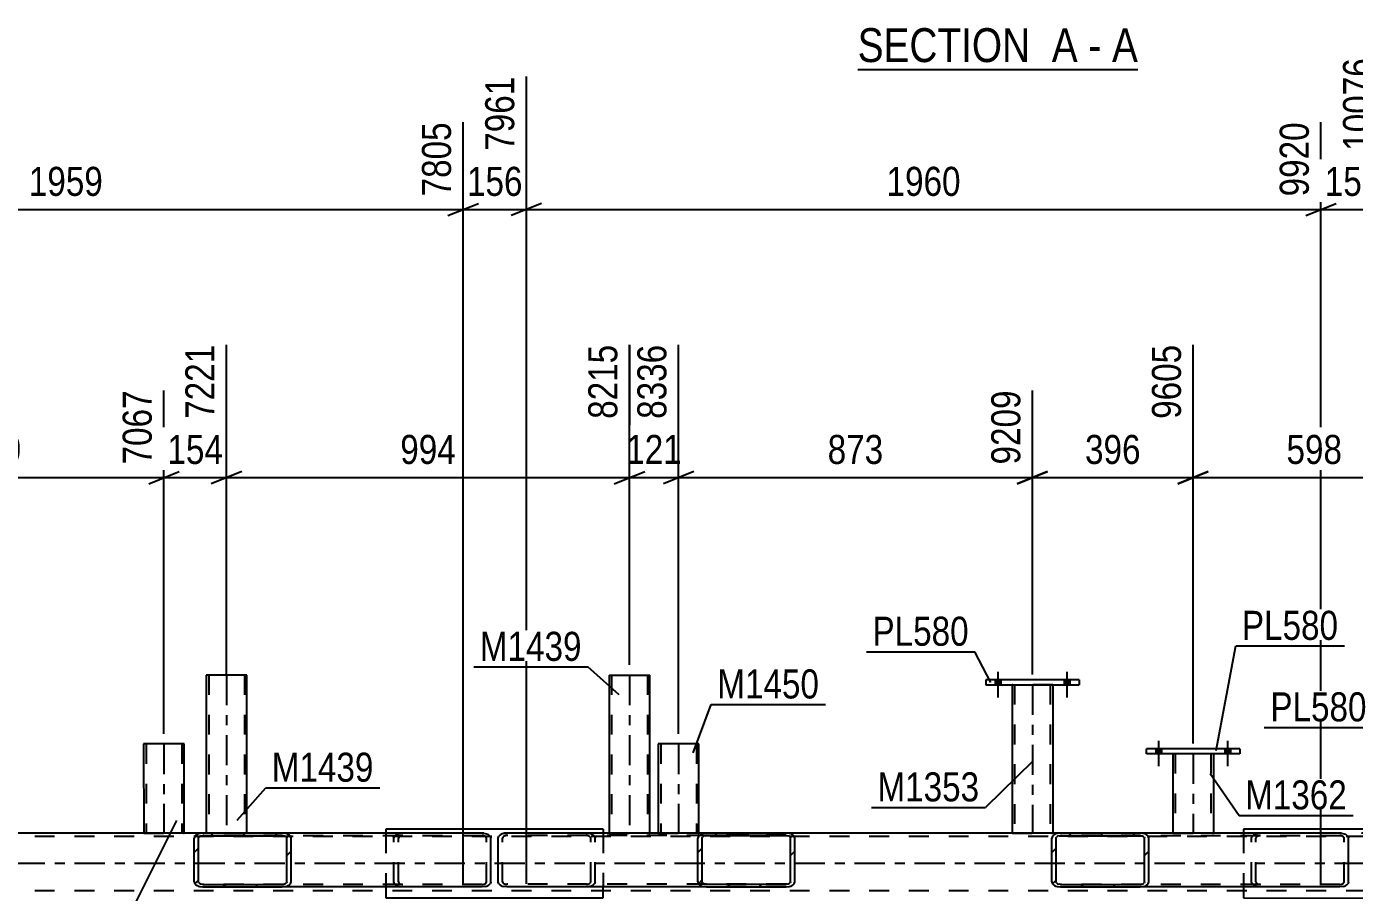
# Model space of a CAD drawing. Header units: millimetres. Extents: x -836 to 353, y -855 to -14.
# Drawn here: x -535.3 to -404.3, y -275.4 to -190 of the extents above; entities that cross this region are included whole.
import ezdxf

# ---------------------------------------------------------------- set-up
doc = ezdxf.new("R2010")
doc.units = ezdxf.units.MM
doc.linetypes.add('DXK_LINE_DOT2', pattern=[3.9198, 1.9599, -1.9599])
doc.linetypes.add('DXK_LINE_DOT3', pattern=[5.9187, 2.979, -0.9799, 0.9799, -0.9799])
doc.styles.add('Arial Narrow', font='ARIALN.TTF', dxfattribs={"height": 0.2})

# ---------------------------------------------------------------- blocks, each defined once
blk = doc.blocks.new('Unknown-570393895-12 - 11761')
at = {"color": 6, "linetype": 'Continuous'}
blk.add_line((-453.35, -194.27), (-425.71, -194.27), dxfattribs=at)
at = {"color": 0, "linetype": 'Continuous'}
for points in [[(-435.25, -193.52), (-435.25, -190.02), (-453.35, -190.02), (-453.35, -193.52)], [(-431.64, -193.52), (-431.64, -190.02), (-434.2, -190.02), (-434.2, -193.52)], [(-429.31, -193.52), (-429.31, -190.02), (-430.59, -190.02), (-430.59, -193.52)], [(-425.71, -193.52), (-425.71, -190.02), (-428.26, -190.02), (-428.26, -193.52)]]:
    blk.add_wipeout(points, dxfattribs=at)
at = {"color": 7, "linetype": 'Continuous', "style": 'Arial Narrow'}
for s, p in [('SECTION ', (-453.35, -193.52)), ('A', (-434.2, -193.52)), ('A', (-428.26, -193.52)), ('-', (-430.59, -193.52))]:
    blk.add_text(s, height=3.34, dxfattribs=at).set_placement(p)
blk = doc.blocks.new('Part-570393895-2092 - 1253')
at = {"color": 2, "linetype": 'Continuous'}
for p, q in [((-422.26, -261.74), (-422.26, -269.58)), ((-418.26, -261.74), (-418.26, -269.58))]:
    blk.add_line(p, q, dxfattribs=at)
at = {"color": 7, "linetype": 'DXK_LINE_DOT2'}
for p, q in [((-418.26, -261.74), (-422.26, -261.74)), ((-422.02, -261.74), (-422.02, -269.59)), ((-418.5, -261.74), (-418.5, -269.58)), ((-422.26, -269.58), (-422.26, -269.59)), ((-422.26, -269.59), (-418.26, -269.58)), ((-418.26, -269.58), (-418.26, -269.58)), ((-418.26, -269.58), (-418.26, -269.58))]:
    blk.add_line(p, q, dxfattribs=at)
at = {"color": 7, "linetype": 'DXK_LINE_DOT3'}
blk.add_line((-420.26, -261.74), (-420.26, -269.59), dxfattribs=at)
blk = doc.blocks.new('Part-570393895-1351 - 1253')
at = {"color": 2, "linetype": 'Continuous'}
for p, q in [((-438.11, -254.94), (-438.11, -269.58)), ((-434.11, -254.94), (-434.11, -269.58))]:
    blk.add_line(p, q, dxfattribs=at)
at = {"color": 7, "linetype": 'DXK_LINE_DOT2'}
for p, q in [((-434.11, -254.94), (-438.11, -254.94)), ((-437.87, -254.94), (-437.87, -269.58)), ((-434.35, -254.94), (-434.35, -269.58)), ((-438.11, -269.58), (-438.11, -269.58)), ((-438.11, -269.58), (-434.11, -269.58)), ((-434.11, -269.58), (-434.11, -269.58)), ((-434.11, -269.58), (-434.11, -269.58))]:
    blk.add_line(p, q, dxfattribs=at)
at = {"color": 7, "linetype": 'DXK_LINE_DOT3'}
blk.add_line((-436.11, -254.94), (-436.11, -269.58), dxfattribs=at)
blk = doc.blocks.new('Part-570393895-1529 - 1253')
at = {"color": 2, "linetype": 'Continuous'}
for p, q in [((-415.29, -269.17), (-415.29, -269.59)), ((-393.85, -269.18), (-415.29, -269.17)), ((-393.85, -269.18), (-393.85, -269.58)), ((-415.29, -274.87), (-415.29, -275.97)), ((-393.85, -275.98), (-393.85, -274.86)), ((-415.29, -275.97), (-393.85, -275.98))]:
    blk.add_line(p, q, dxfattribs=at)
at = {"color": 7, "linetype": 'DXK_LINE_DOT2'}
for p, q in [((-415.29, -269.59), (-415.29, -274.87)), ((-393.85, -269.58), (-393.85, -274.86))]:
    blk.add_line(p, q, dxfattribs=at)
blk = doc.blocks.new('Part-570393895-1534 - 1253')
at = {"color": 2, "linetype": 'Continuous'}
for p, q in [((-499.9, -269.17), (-499.9, -269.59)), ((-478.46, -269.17), (-499.9, -269.17)), ((-478.46, -269.17), (-478.46, -269.58)), ((-499.9, -274.87), (-499.9, -275.97)), ((-478.46, -275.97), (-478.46, -274.86)), ((-499.9, -275.97), (-478.46, -275.97))]:
    blk.add_line(p, q, dxfattribs=at)
at = {"color": 7, "linetype": 'DXK_LINE_DOT2'}
for p, q in [((-499.9, -269.59), (-499.9, -274.87)), ((-478.46, -269.58), (-478.46, -274.86))]:
    blk.add_line(p, q, dxfattribs=at)
blk = doc.blocks.new('Part-570393895-1674 - 1253')
at = {"linetype": 'Continuous'}
h = blk.add_hatch(dxfattribs=at)
h.set_pattern_fill('', scale=0.7, style=0, pattern_type=0)
h.set_pattern_definition([(45, (-469.0523, -274.5666), (-1.57154, 1.57154), [])])
h.paths.add_polyline_path([(-469.12, -274.38), (-469.05, -274.57), (-468.86, -274.72), (-468.58, -274.83), (-468.25, -274.86), (-460.42, -274.86), (-460.09, -274.83), (-459.81, -274.72), (-459.62, -274.57), (-459.55, -274.38), (-459.55, -270.06), (-459.62, -269.88), (-459.81, -269.72), (-460.09, -269.62), (-460.42, -269.58), (-468.25, -269.58), (-468.58, -269.62), (-468.86, -269.72), (-469.05, -269.88), (-469.12, -270.06)])
h.paths.add_polyline_path([(-468.65, -269.97), (-468.56, -269.89), (-468.41, -269.84), (-468.25, -269.82), (-460.42, -269.82), (-460.25, -269.84), (-460.11, -269.89), (-460.02, -269.97), (-459.99, -270.06), (-459.99, -274.38), (-460.02, -274.48), (-460.11, -274.55), (-460.26, -274.61), (-460.42, -274.62), (-468.25, -274.62), (-468.42, -274.6), (-468.56, -274.55), (-468.65, -274.47), (-468.68, -274.38), (-468.68, -270.06)])
at = {"color": 2, "linetype": 'Continuous'}
for p, q in [((-488.29, -269.62), (-487.96, -269.58)), ((-468.25, -269.58), (-487.96, -269.58)), ((-468.25, -269.58), (-468.58, -269.62)), ((-468.41, -269.84), (-468.25, -269.82)), ((-468.25, -269.58), (-460.42, -269.58)), ((-468.25, -269.82), (-460.42, -269.82)), ((-460.09, -269.62), (-460.42, -269.58)), ((-460.42, -269.82), (-460.25, -269.84)), ((-488.83, -274.38), (-488.82, -270.06)), ((-488.82, -270.06), (-488.76, -269.88)), ((-469.05, -269.88), (-469.12, -270.06)), ((-469.12, -274.38), (-469.12, -270.06)), ((-468.68, -270.06), (-468.65, -269.97)), ((-468.68, -274.38), (-468.68, -270.06)), ((-460.02, -269.97), (-459.99, -270.06)), ((-459.99, -274.38), (-459.99, -270.06)), ((-459.55, -270.06), (-459.62, -269.88)), ((-459.55, -274.38), (-459.55, -270.06)), ((-488.76, -274.57), (-488.83, -274.38)), ((-487.96, -274.86), (-488.29, -274.83)), ((-468.25, -274.86), (-487.96, -274.86)), ((-469.12, -274.38), (-469.05, -274.57)), ((-468.65, -274.47), (-468.68, -274.38)), ((-468.58, -274.83), (-468.25, -274.86)), ((-468.25, -274.62), (-468.42, -274.6)), ((-468.25, -274.62), (-460.42, -274.62)), ((-468.25, -274.86), (-460.42, -274.86)), ((-460.26, -274.61), (-460.42, -274.62)), ((-460.42, -274.86), (-460.09, -274.83)), ((-459.99, -274.38), (-460.02, -274.48)), ((-459.62, -274.57), (-459.55, -274.38))]:
    blk.add_line(p, q, dxfattribs=at)
at = {"color": 7, "linetype": 'DXK_LINE_DOT2'}
for p, q in [((-487.96, -269.82), (-488.12, -269.84)), ((-460.42, -269.82), (-487.96, -269.82)), ((-480.13, -269.58), (-479.8, -269.62)), ((-479.96, -269.84), (-480.13, -269.82)), ((-460.42, -269.58), (-468.25, -269.58)), ((-488.36, -269.97), (-488.39, -270.06)), ((-488.39, -274.38), (-488.39, -270.06)), ((-479.69, -270.06), (-479.73, -269.97)), ((-479.69, -274.38), (-479.69, -270.06)), ((-479.32, -269.88), (-479.26, -270.06)), ((-479.26, -274.38), (-479.26, -270.06)), ((-488.39, -274.38), (-488.36, -274.47)), ((-488.12, -274.6), (-487.96, -274.62)), ((-460.42, -274.62), (-487.96, -274.62)), ((-480.13, -274.62), (-479.96, -274.6)), ((-479.8, -274.83), (-480.13, -274.86)), ((-479.73, -274.47), (-479.69, -274.38)), ((-479.26, -274.38), (-479.32, -274.57)), ((-460.42, -274.86), (-468.25, -274.86))]:
    blk.add_line(p, q, dxfattribs=at)
at = {"color": 2, "linetype": 'Continuous'}
for centre, radius, start, end in [((-488.15, -270.42), 0.813, 99.5774, 138.2055), ((-468.45, -270.42), 0.813, 99.5774, 138.2055), ((-460.22, -270.42), 0.813, 41.7863, 80.4144), ((-468.35, -270.24), 0.406, 99.5774, 138.2055), ((-460.32, -270.24), 0.406, 41.7863, 80.4144), ((-488.15, -274.02), 0.813, 221.7863, 260.4144), ((-468.45, -274.03), 0.813, 221.7863, 260.4144), ((-468.35, -274.2), 0.406, 221.7863, 260.4144), ((-460.32, -274.2), 0.406, 279.5774, 318.2055), ((-460.22, -274.03), 0.813, 279.5774, 318.2055)]:
    blk.add_arc(centre, radius, start, end, dxfattribs=at)
at = {"color": 7, "linetype": 'DXK_LINE_DOT2'}
for centre, radius, start, end in [((-488.05, -270.24), 0.406, 99.5774, 138.2055), ((-480.03, -270.24), 0.406, 41.7863, 80.4144), ((-479.93, -270.42), 0.813, 41.7863, 80.4144), ((-488.05, -274.2), 0.406, 221.7863, 260.4144), ((-480.03, -274.2), 0.406, 279.5774, 318.2055), ((-479.93, -274.02), 0.813, 279.5774, 318.2055)]:
    blk.add_arc(centre, radius, start, end, dxfattribs=at)
blk = doc.blocks.new('Part-570393895-1745 - 1253')
at = {"linetype": 'Continuous'}
h = blk.add_hatch(dxfattribs=at)
h.set_pattern_fill('', scale=0.7, style=0, pattern_type=0)
h.set_pattern_definition([(45, (-434.1314, -274.5691), (-1.57154, 1.57154), [])])
h.paths.add_polyline_path([(-434.2, -274.39), (-434.13, -274.57), (-433.94, -274.72), (-433.66, -274.83), (-433.33, -274.87), (-425.5, -274.87), (-425.17, -274.83), (-424.89, -274.73), (-424.7, -274.57), (-424.63, -274.39), (-424.63, -270.07), (-424.7, -269.88), (-424.89, -269.73), (-425.17, -269.62), (-425.5, -269.59), (-433.33, -269.59), (-433.66, -269.62), (-433.94, -269.73), (-434.13, -269.88), (-434.2, -270.07)])
h.paths.add_polyline_path([(-433.73, -269.97), (-433.64, -269.9), (-433.49, -269.84), (-433.33, -269.83), (-425.5, -269.83), (-425.33, -269.84), (-425.19, -269.9), (-425.1, -269.97), (-425.07, -270.07), (-425.07, -274.39), (-425.1, -274.48), (-425.19, -274.56), (-425.33, -274.61), (-425.5, -274.63), (-433.33, -274.63), (-433.49, -274.61), (-433.64, -274.56), (-433.73, -274.48), (-433.76, -274.39), (-433.76, -270.07)])
at = {"color": 2, "linetype": 'Continuous'}
for p, q in [((-433.33, -269.59), (-433.66, -269.62)), ((-433.49, -269.84), (-433.33, -269.83)), ((-433.33, -269.59), (-425.5, -269.59)), ((-433.33, -269.83), (-425.5, -269.83)), ((-405.79, -269.59), (-425.5, -269.59)), ((-425.17, -269.62), (-425.5, -269.59)), ((-425.5, -269.83), (-425.33, -269.84)), ((-405.79, -269.59), (-405.46, -269.62)), ((-434.13, -269.88), (-434.2, -270.07)), ((-434.2, -274.39), (-434.2, -270.07)), ((-433.76, -270.07), (-433.73, -269.97)), ((-433.76, -274.39), (-433.76, -270.07)), ((-425.1, -269.97), (-425.07, -270.07)), ((-425.07, -274.39), (-425.07, -270.07)), ((-424.63, -270.07), (-424.7, -269.88)), ((-424.63, -274.39), (-424.63, -270.07)), ((-404.99, -269.88), (-404.92, -270.07)), ((-404.92, -274.39), (-404.92, -270.07)), ((-434.2, -274.39), (-434.13, -274.57)), ((-433.73, -274.48), (-433.76, -274.39)), ((-433.66, -274.83), (-433.33, -274.87)), ((-433.33, -274.63), (-433.49, -274.61)), ((-433.33, -274.63), (-425.5, -274.63)), ((-433.33, -274.87), (-425.5, -274.87)), ((-425.33, -274.61), (-425.5, -274.63)), ((-425.5, -274.87), (-425.17, -274.83)), ((-405.79, -274.87), (-425.5, -274.87)), ((-425.07, -274.39), (-425.1, -274.48)), ((-424.7, -274.57), (-424.63, -274.39)), ((-405.46, -274.83), (-405.79, -274.87)), ((-404.92, -274.39), (-404.99, -274.57))]:
    blk.add_line(p, q, dxfattribs=at)
at = {"color": 7, "linetype": 'DXK_LINE_DOT2'}
for p, q in [((-433.33, -269.59), (-425.5, -269.59)), ((-405.79, -269.83), (-433.33, -269.83)), ((-413.95, -269.62), (-413.62, -269.59)), ((-413.62, -269.83), (-413.79, -269.85)), ((-405.63, -269.85), (-405.79, -269.83)), ((-414.49, -270.07), (-414.42, -269.88)), ((-414.49, -274.39), (-414.49, -270.07)), ((-414.02, -269.98), (-414.06, -270.07)), ((-414.06, -274.39), (-414.06, -270.07)), ((-405.36, -270.07), (-405.39, -269.98)), ((-405.36, -274.39), (-405.36, -270.07)), ((-405.79, -274.63), (-433.33, -274.63)), ((-433.33, -274.87), (-425.5, -274.87)), ((-414.42, -274.57), (-414.49, -274.39)), ((-414.06, -274.39), (-414.02, -274.48)), ((-413.62, -274.87), (-413.95, -274.83)), ((-413.79, -274.61), (-413.62, -274.63)), ((-405.79, -274.63), (-405.63, -274.61)), ((-405.39, -274.48), (-405.36, -274.39))]:
    blk.add_line(p, q, dxfattribs=at)
at = {"color": 2, "linetype": 'Continuous'}
for centre, radius, start, end in [((-433.53, -270.42), 0.813, 99.5774, 138.2055), ((-425.3, -270.42), 0.813, 41.7863, 80.4144), ((-405.6, -270.43), 0.813, 41.7863, 80.4144), ((-433.43, -270.24), 0.406, 99.5774, 138.2055), ((-425.4, -270.25), 0.406, 41.7863, 80.4144), ((-433.53, -274.03), 0.813, 221.7863, 260.4144), ((-433.43, -274.21), 0.406, 221.7863, 260.4144), ((-425.4, -274.21), 0.406, 279.5774, 318.2055), ((-425.3, -274.03), 0.813, 279.5774, 318.2055), ((-405.6, -274.03), 0.813, 279.5774, 318.2055)]:
    blk.add_arc(centre, radius, start, end, dxfattribs=at)
at = {"color": 7, "linetype": 'DXK_LINE_DOT2'}
for centre, radius, start, end in [((-413.82, -270.42), 0.813, 99.5774, 138.2055), ((-413.72, -270.25), 0.406, 99.5774, 138.2055), ((-405.7, -270.25), 0.406, 41.7863, 80.4144), ((-413.82, -274.03), 0.813, 221.7863, 260.4144), ((-413.72, -274.21), 0.406, 221.7863, 260.4144), ((-405.7, -274.21), 0.406, 279.5774, 318.2055)]:
    blk.add_arc(centre, radius, start, end, dxfattribs=at)
blk = doc.blocks.new('Part-570393895-1747 - 1253')
at = {"linetype": 'Continuous'}
h = blk.add_hatch(dxfattribs=at)
h.set_pattern_fill('', scale=0.7, style=0, pattern_type=0)
h.set_pattern_definition([(45, (-518.7394, -274.5692), (-1.57154, 1.57154), [])])
h.paths.add_polyline_path([(-518.81, -274.39), (-518.74, -274.57), (-518.55, -274.72), (-518.27, -274.83), (-517.94, -274.87), (-510.11, -274.87), (-509.78, -274.83), (-509.49, -274.73), (-509.31, -274.57), (-509.24, -274.39), (-509.24, -270.07), (-509.31, -269.88), (-509.49, -269.73), (-509.78, -269.62), (-510.11, -269.59), (-517.94, -269.59), (-518.27, -269.62), (-518.55, -269.73), (-518.74, -269.88), (-518.81, -270.07)])
h.paths.add_polyline_path([(-518.34, -269.97), (-518.24, -269.9), (-518.1, -269.84), (-517.94, -269.83), (-510.11, -269.83), (-509.94, -269.84), (-509.8, -269.9), (-509.71, -269.97), (-509.67, -270.07), (-509.67, -274.39), (-509.71, -274.48), (-509.8, -274.56), (-509.94, -274.61), (-510.11, -274.63), (-517.94, -274.63), (-518.1, -274.61), (-518.24, -274.56), (-518.34, -274.48), (-518.37, -274.39), (-518.37, -270.07)])
at = {"color": 2, "linetype": 'Continuous'}
for p, q in [((-517.94, -269.59), (-518.27, -269.62)), ((-518.1, -269.84), (-517.94, -269.83)), ((-517.94, -269.59), (-510.11, -269.59)), ((-517.94, -269.83), (-510.11, -269.83)), ((-490.4, -269.59), (-510.11, -269.59)), ((-509.78, -269.62), (-510.11, -269.59)), ((-510.11, -269.83), (-509.94, -269.84)), ((-490.4, -269.59), (-490.07, -269.62)), ((-518.74, -269.88), (-518.81, -270.07)), ((-518.81, -274.39), (-518.81, -270.07)), ((-518.37, -270.07), (-518.34, -269.97)), ((-518.37, -274.39), (-518.37, -270.07)), ((-509.71, -269.97), (-509.67, -270.07)), ((-509.67, -274.39), (-509.67, -270.07)), ((-509.24, -270.07), (-509.31, -269.88)), ((-509.24, -274.39), (-509.24, -270.07)), ((-489.6, -269.88), (-489.53, -270.07)), ((-489.53, -274.39), (-489.53, -270.07)), ((-518.81, -274.39), (-518.74, -274.57)), ((-518.34, -274.48), (-518.37, -274.39)), ((-518.27, -274.83), (-517.94, -274.87)), ((-517.94, -274.63), (-518.1, -274.61)), ((-517.94, -274.63), (-510.11, -274.63)), ((-517.94, -274.87), (-510.11, -274.87)), ((-509.94, -274.61), (-510.11, -274.63)), ((-510.11, -274.87), (-509.78, -274.83)), ((-490.4, -274.87), (-510.11, -274.87)), ((-509.67, -274.39), (-509.71, -274.48)), ((-509.31, -274.57), (-509.24, -274.39)), ((-490.07, -274.83), (-490.4, -274.87)), ((-489.53, -274.39), (-489.6, -274.57))]:
    blk.add_line(p, q, dxfattribs=at)
at = {"color": 7, "linetype": 'DXK_LINE_DOT2'}
for p, q in [((-510.11, -269.59), (-517.94, -269.59)), ((-490.4, -269.83), (-517.94, -269.83)), ((-498.56, -269.62), (-498.23, -269.59)), ((-498.23, -269.83), (-498.4, -269.85)), ((-490.24, -269.85), (-490.4, -269.83)), ((-499.1, -270.07), (-499.03, -269.88)), ((-499.1, -274.39), (-499.1, -270.07)), ((-498.63, -269.98), (-498.66, -270.07)), ((-498.66, -274.39), (-498.66, -270.07)), ((-489.97, -270.07), (-490, -269.98)), ((-489.97, -274.39), (-489.97, -270.07)), ((-490.4, -274.63), (-517.94, -274.63)), ((-517.94, -274.87), (-510.11, -274.87)), ((-499.03, -274.57), (-499.1, -274.39)), ((-498.66, -274.39), (-498.63, -274.48)), ((-498.23, -274.87), (-498.56, -274.83)), ((-498.4, -274.61), (-498.23, -274.63)), ((-490.4, -274.63), (-490.24, -274.61)), ((-490, -274.48), (-489.97, -274.39))]:
    blk.add_line(p, q, dxfattribs=at)
at = {"color": 2, "linetype": 'Continuous'}
for centre, radius, start, end in [((-518.13, -270.42), 0.813, 99.5774, 138.2055), ((-509.91, -270.42), 0.813, 41.7863, 80.4144), ((-490.2, -270.43), 0.813, 41.7863, 80.4144), ((-518.03, -270.24), 0.406, 99.5774, 138.2055), ((-510.01, -270.25), 0.406, 41.7863, 80.4144), ((-518.13, -274.03), 0.813, 221.7863, 260.4144), ((-518.03, -274.21), 0.406, 221.7863, 260.4144), ((-510.01, -274.21), 0.406, 279.5774, 318.2055), ((-509.91, -274.03), 0.813, 279.5774, 318.2055), ((-490.2, -274.03), 0.813, 279.5774, 318.2055)]:
    blk.add_arc(centre, radius, start, end, dxfattribs=at)
at = {"color": 7, "linetype": 'DXK_LINE_DOT2'}
for centre, radius, start, end in [((-498.43, -270.42), 0.813, 99.5774, 138.2055), ((-498.33, -270.25), 0.406, 99.5774, 138.2055), ((-490.3, -270.25), 0.406, 41.7863, 80.4144), ((-498.43, -274.03), 0.813, 221.7863, 260.4144), ((-498.33, -274.21), 0.406, 221.7863, 260.4144), ((-490.3, -274.21), 0.406, 279.5774, 318.2055)]:
    blk.add_arc(centre, radius, start, end, dxfattribs=at)
blk = doc.blocks.new('Bolt-570393895-1763 - 1253')
at = {"linetype": 'Continuous'}
for points in [[(-423.38, -261.26), (-423.94, -261.26), (-423.94, -261.74), (-423.38, -261.74)], [(-423.38, -261.26), (-423.94, -261.26), (-423.94, -261.74), (-423.38, -261.74)], [(-416.58, -261.26), (-417.14, -261.26), (-417.14, -261.74), (-416.58, -261.74)], [(-416.58, -261.26), (-417.14, -261.26), (-417.14, -261.74), (-416.58, -261.74)]]:
    blk.add_hatch(color=1, dxfattribs=at).paths.add_polyline_path(points)
at = {"color": 1, "linetype": 'Continuous'}
for p, q in [((-423.66, -260.46), (-423.66, -262.98)), ((-423.66, -260.46), (-423.66, -262.98)), ((-416.86, -260.46), (-416.86, -262.98)), ((-416.86, -260.46), (-416.86, -262.98)), ((-423.94, -261.26), (-423.94, -261.74)), ((-423.94, -261.26), (-423.94, -261.74)), ((-423.38, -261.26), (-423.38, -261.74)), ((-423.38, -261.26), (-423.38, -261.74)), ((-417.14, -261.26), (-417.14, -261.74)), ((-417.14, -261.26), (-417.14, -261.74)), ((-416.58, -261.26), (-416.58, -261.74)), ((-416.58, -261.26), (-416.58, -261.74))]:
    blk.add_line(p, q, dxfattribs=at)
blk = doc.blocks.new('Bolt-570393895-1791 - 1253')
at = {"linetype": 'Continuous'}
for points in [[(-439.23, -254.46), (-439.79, -254.46), (-439.79, -254.94), (-439.23, -254.94)], [(-439.23, -254.46), (-439.79, -254.46), (-439.79, -254.94), (-439.23, -254.94)], [(-432.43, -254.46), (-432.99, -254.46), (-432.99, -254.94), (-432.43, -254.94)], [(-432.43, -254.46), (-432.99, -254.46), (-432.99, -254.94), (-432.43, -254.94)]]:
    blk.add_hatch(color=1, dxfattribs=at).paths.add_polyline_path(points)
at = {"color": 1, "linetype": 'Continuous'}
for p, q in [((-439.51, -253.66), (-439.51, -256.18)), ((-439.51, -253.66), (-439.51, -256.18)), ((-432.71, -253.66), (-432.71, -256.18)), ((-432.71, -253.66), (-432.71, -256.18)), ((-439.79, -254.46), (-439.79, -254.94)), ((-439.79, -254.46), (-439.79, -254.94)), ((-439.23, -254.46), (-439.23, -254.94)), ((-439.23, -254.46), (-439.23, -254.94)), ((-432.99, -254.46), (-432.99, -254.94)), ((-432.99, -254.46), (-432.99, -254.94)), ((-432.43, -254.46), (-432.43, -254.94)), ((-432.43, -254.46), (-432.43, -254.94))]:
    blk.add_line(p, q, dxfattribs=at)
blk = doc.blocks.new('Part-570393895-1840 - 1253')
at = {"color": 2, "linetype": 'Continuous'}
for p, q in [((-499.9, -269.58), (-563.07, -269.58)), ((-415.29, -269.58), (-478.46, -269.58))]:
    blk.add_line(p, q, dxfattribs=at)
at = {"color": 7, "linetype": 'DXK_LINE_DOT2'}
for p, q in [((-478.46, -269.58), (-499.9, -269.58)), ((-393.85, -269.58), (-415.29, -269.58)), ((-89.63, -269.9), (-804.47, -269.9)), ((-89.63, -275.26), (-804.47, -275.26))]:
    blk.add_line(p, q, dxfattribs=at)
at = {"color": 7, "linetype": 'DXK_LINE_DOT3'}
blk.add_line((-89.63, -272.58), (-804.47, -272.58), dxfattribs=at)
blk = doc.blocks.new('Part-570393895-2107 - 1253')
at = {"color": 2, "linetype": 'Continuous'}
for p, q in [((-519.79, -260.78), (-523.79, -260.78)), ((-523.79, -260.78), (-523.78, -269.58)), ((-519.78, -269.58), (-519.79, -260.78))]:
    blk.add_line(p, q, dxfattribs=at)
at = {"color": 7, "linetype": 'DXK_LINE_DOT2'}
for p, q in [((-523.55, -260.78), (-523.54, -269.59)), ((-523.55, -260.78), (-523.53, -260.78)), ((-523.53, -260.78), (-523.49, -260.78)), ((-523.49, -260.78), (-523.48, -260.78)), ((-520.03, -260.78), (-520.02, -269.58)), ((-523.78, -269.58), (-523.78, -269.59)), ((-523.78, -269.59), (-519.78, -269.58)), ((-519.78, -269.58), (-519.78, -269.58)), ((-519.78, -269.58), (-519.78, -269.58))]:
    blk.add_line(p, q, dxfattribs=at)
at = {"color": 7, "linetype": 'DXK_LINE_DOT3'}
blk.add_line((-521.79, -260.78), (-521.78, -269.59), dxfattribs=at)
blk = doc.blocks.new('Part-570393895-1959 - 1253')
at = {"color": 2, "linetype": 'Continuous'}
for p, q in [((-477.86, -253.98), (-477.82, -253.98)), ((-477.86, -253.98), (-477.86, -269.58)), ((-477.82, -253.98), (-473.86, -253.98)), ((-473.86, -269.58), (-473.86, -253.98))]:
    blk.add_line(p, q, dxfattribs=at)
at = {"color": 7, "linetype": 'DXK_LINE_DOT2'}
for p, q in [((-477.62, -253.98), (-477.62, -269.58)), ((-477.62, -253.98), (-477.6, -253.98)), ((-477.6, -253.98), (-477.56, -253.98)), ((-477.56, -253.98), (-477.55, -253.98)), ((-474.1, -253.98), (-474.1, -269.58)), ((-477.86, -269.58), (-477.86, -269.58)), ((-477.86, -269.58), (-473.86, -269.58)), ((-473.86, -269.58), (-473.86, -269.58)), ((-473.86, -269.58), (-473.86, -269.58))]:
    blk.add_line(p, q, dxfattribs=at)
at = {"color": 7, "linetype": 'DXK_LINE_DOT3'}
blk.add_line((-475.86, -253.98), (-475.86, -269.58), dxfattribs=at)
blk = doc.blocks.new('Part-570393895-2057 - 1253')
at = {"color": 2, "linetype": 'Continuous'}
for p, q in [((-440.71, -254.46), (-440.71, -254.94)), ((-431.51, -254.46), (-440.71, -254.46)), ((-440.71, -254.94), (-431.51, -254.94)), ((-431.51, -254.46), (-431.51, -254.94))]:
    blk.add_line(p, q, dxfattribs=at)
blk = doc.blocks.new('Part-570393895-1971 - 1253')
at = {"color": 2, "linetype": 'Continuous'}
for p, q in [((-513.61, -253.98), (-517.61, -253.98)), ((-517.61, -253.98), (-517.61, -269.58)), ((-513.61, -269.58), (-513.61, -253.98))]:
    blk.add_line(p, q, dxfattribs=at)
at = {"color": 7, "linetype": 'DXK_LINE_DOT2'}
for p, q in [((-517.37, -253.98), (-517.37, -269.58)), ((-517.37, -253.98), (-517.35, -253.98)), ((-517.35, -253.98), (-517.31, -253.98)), ((-517.31, -253.98), (-517.3, -253.98)), ((-513.85, -253.98), (-513.85, -269.58)), ((-517.61, -269.58), (-517.61, -269.58)), ((-517.61, -269.58), (-513.61, -269.58)), ((-513.61, -269.58), (-513.61, -269.58)), ((-513.61, -269.58), (-513.61, -269.58))]:
    blk.add_line(p, q, dxfattribs=at)
at = {"color": 7, "linetype": 'DXK_LINE_DOT3'}
blk.add_line((-515.61, -253.98), (-515.61, -269.58), dxfattribs=at)
blk = doc.blocks.new('Part-570393895-2097 - 1253')
at = {"color": 2, "linetype": 'Continuous'}
for p, q in [((-415.66, -261.26), (-424.86, -261.26)), ((-424.86, -261.74), (-424.86, -261.26)), ((-415.66, -261.74), (-424.86, -261.74)), ((-415.66, -261.26), (-415.66, -261.74))]:
    blk.add_line(p, q, dxfattribs=at)
blk = doc.blocks.new('Part-570393895-2102 - 1253')
at = {"color": 2, "linetype": 'Continuous'}
for p, q in [((-469.02, -260.78), (-473.02, -260.78)), ((-473.02, -260.78), (-473.02, -269.58)), ((-469.02, -269.58), (-469.02, -260.78))]:
    blk.add_line(p, q, dxfattribs=at)
at = {"color": 7, "linetype": 'DXK_LINE_DOT2'}
for p, q in [((-472.78, -260.78), (-472.78, -269.59)), ((-472.78, -260.78), (-472.76, -260.78)), ((-472.76, -260.78), (-472.73, -260.78)), ((-472.73, -260.78), (-472.71, -260.78)), ((-469.26, -260.78), (-469.26, -269.58)), ((-473.02, -269.58), (-473.02, -269.59)), ((-473.02, -269.59), (-469.02, -269.58)), ((-469.02, -269.58), (-469.02, -269.58)), ((-469.02, -269.58), (-469.02, -269.58))]:
    blk.add_line(p, q, dxfattribs=at)
at = {"color": 7, "linetype": 'DXK_LINE_DOT3'}
blk.add_line((-471.02, -260.78), (-471.02, -269.59), dxfattribs=at)
blk = doc.blocks.new('StraightDimension-570393895-15825 - 1253')
at = {"color": 7, "linetype": 'Continuous'}
for p, q in [((-420.26, -260.74), (-420.26, -221.4)), ((-436.11, -253.94), (-436.11, -225.9)), ((-434.61, -233.91), (-437.61, -235.11)), ((-421.76, -235.11), (-418.76, -233.91)), ((-436.11, -234.51), (-420.26, -234.51))]:
    blk.add_line(p, q, dxfattribs=at)
at = {"color": 0}
blk.add_wipeout([(-424.84, -233.76), (-424.84, -229.56), (-431.52, -229.56), (-431.52, -233.76)], dxfattribs=at)
at = {"color": 3, "style": 'Arial Narrow'}
blk.add_text('396', height=2.863, dxfattribs=at).set_placement((-430.92, -233.16))
at = {"color": 0, "linetype": 'Continuous'}
blk.add_wipeout([(-420.86, -220.8), (-425.06, -220.8), (-425.06, -229.31), (-420.86, -229.31)], dxfattribs=at)
at = {"color": 3, "linetype": 'Continuous', "style": 'Arial Narrow'}
blk.add_text('9605', height=2.863, rotation=90.0002, dxfattribs=at).set_placement((-421.46, -228.71))
blk = doc.blocks.new('StraightDimension-570393895-15830 - 1253')
at = {"color": 7, "linetype": 'Continuous'}
for p, q in [((-555.36, -253.94), (-555.36, -225.9)), ((-521.79, -259.78), (-521.79, -225.9)), ((-553.86, -233.91), (-556.86, -235.11)), ((-523.29, -235.11), (-520.29, -233.91)), ((-555.36, -234.51), (-521.79, -234.51))]:
    blk.add_line(p, q, dxfattribs=at)
at = {"color": 0}
blk.add_wipeout([(-535.23, -233.76), (-535.23, -229.56), (-541.92, -229.56), (-541.92, -233.76)], dxfattribs=at)
at = {"color": 3, "style": 'Arial Narrow'}
blk.add_text('839', height=2.863, dxfattribs=at).set_placement((-541.32, -233.16))
at = {"color": 0, "linetype": 'Continuous'}
blk.add_wipeout([(-522.39, -225.3), (-526.59, -225.3), (-526.59, -233.81), (-522.39, -233.81)], dxfattribs=at)
at = {"color": 3, "linetype": 'Continuous', "style": 'Arial Narrow'}
blk.add_text('7067', height=2.863, rotation=90.0002, dxfattribs=at).set_placement((-522.99, -233.21))
blk = doc.blocks.new('StraightDimension-570393895-15827 - 1253')
at = {"color": 7, "linetype": 'Continuous'}
for p, q in [((-475.86, -252.98), (-475.86, -221.4)), ((-471.02, -259.78), (-471.02, -221.4)), ((-477.36, -235.11), (-474.36, -233.91)), ((-469.52, -233.91), (-472.52, -235.11)), ((-475.86, -234.51), (-471.02, -234.51))]:
    blk.add_line(p, q, dxfattribs=at)
at = {"color": 0}
blk.add_wipeout([(-470.1, -233.76), (-470.1, -229.56), (-476.78, -229.56), (-476.78, -233.76)], dxfattribs=at)
at = {"color": 3, "style": 'Arial Narrow'}
blk.add_text('121', height=2.863, dxfattribs=at).set_placement((-476.18, -233.16))
at = {"color": 0, "linetype": 'Continuous'}
blk.add_wipeout([(-471.62, -220.8), (-475.82, -220.8), (-475.82, -229.31), (-471.62, -229.31)], dxfattribs=at)
at = {"color": 3, "linetype": 'Continuous', "style": 'Arial Narrow'}
blk.add_text('8336', height=2.863, rotation=90.0002, dxfattribs=at).set_placement((-472.22, -228.71))
blk = doc.blocks.new('StraightDimension-570393895-15829 - 1253')
at = {"color": 7, "linetype": 'Continuous'}
for p, q in [((-515.61, -253.94), (-515.61, -221.4)), ((-521.79, -259.78), (-521.79, -225.9)), ((-523.29, -235.11), (-520.29, -233.91)), ((-514.11, -233.91), (-517.11, -235.11)), ((-521.79, -234.51), (-515.61, -234.51))]:
    blk.add_line(p, q, dxfattribs=at)
at = {"color": 0}
blk.add_wipeout([(-515.35, -233.76), (-515.35, -229.56), (-522.04, -229.56), (-522.04, -233.76)], dxfattribs=at)
at = {"color": 3, "style": 'Arial Narrow'}
blk.add_text('154', height=2.863, dxfattribs=at).set_placement((-521.44, -233.16))
at = {"color": 0, "linetype": 'Continuous'}
blk.add_wipeout([(-516.21, -220.8), (-520.41, -220.8), (-520.41, -229.31), (-516.21, -229.31)], dxfattribs=at)
at = {"color": 3, "linetype": 'Continuous', "style": 'Arial Narrow'}
blk.add_text('7221', height=2.863, rotation=90.0002, dxfattribs=at).set_placement((-516.81, -228.71))
blk = doc.blocks.new('StraightDimension-570393895-2505 - 1253')
at = {"color": 7, "linetype": 'Continuous'}
for p, q in [((-486.03, -274.58), (-486.03, -194.96)), ((-492.27, -274.58), (-492.27, -199.46)), ((-493.77, -208.67), (-490.77, -207.47)), ((-492.27, -208.07), (-486.03, -208.07)), ((-484.53, -207.47), (-487.53, -208.67))]:
    blk.add_line(p, q, dxfattribs=at)
at = {"color": 0}
blk.add_wipeout([(-485.81, -207.32), (-485.81, -203.12), (-492.49, -203.12), (-492.49, -207.32)], dxfattribs=at)
at = {"color": 3, "style": 'Arial Narrow'}
blk.add_text('156', height=2.863, dxfattribs=at).set_placement((-491.89, -206.72))
at = {"color": 0, "linetype": 'Continuous'}
blk.add_wipeout([(-486.63, -194.36), (-490.83, -194.36), (-490.83, -202.87), (-486.63, -202.87)], dxfattribs=at)
at = {"color": 3, "linetype": 'Continuous', "style": 'Arial Narrow'}
blk.add_text('7961', height=2.863, rotation=90.0002, dxfattribs=at).set_placement((-487.23, -202.27))
blk = doc.blocks.new('StraightDimension-570393895-2482 - 1253')
at = {"color": 7, "linetype": 'Continuous'}
for p, q in [((-570.64, -274.58), (-570.64, -194.96)), ((-492.27, -274.58), (-492.27, -199.46)), ((-569.14, -207.47), (-572.14, -208.67)), ((-570.64, -208.07), (-492.27, -208.07)), ((-493.77, -208.67), (-490.77, -207.47))]:
    blk.add_line(p, q, dxfattribs=at)
at = {"color": 0}
blk.add_wipeout([(-527.2, -207.32), (-527.2, -203.12), (-535.71, -203.12), (-535.71, -207.32)], dxfattribs=at)
at = {"color": 3, "style": 'Arial Narrow'}
blk.add_text('1959', height=2.863, dxfattribs=at).set_placement((-535.11, -206.72))
at = {"color": 0, "linetype": 'Continuous'}
blk.add_wipeout([(-492.87, -198.86), (-497.07, -198.86), (-497.07, -207.37), (-492.87, -207.37)], dxfattribs=at)
at = {"color": 3, "linetype": 'Continuous', "style": 'Arial Narrow'}
blk.add_text('7805', height=2.863, rotation=90.0002, dxfattribs=at).set_placement((-493.47, -206.77))
blk = doc.blocks.new('StraightDimension-570393895-2528 - 1253')
at = {"color": 7, "linetype": 'Continuous'}
for p, q in [((-486.03, -274.58), (-486.03, -194.96)), ((-407.65, -274.58), (-407.65, -199.46)), ((-484.53, -207.47), (-487.53, -208.67)), ((-486.03, -208.07), (-407.65, -208.07)), ((-409.15, -208.67), (-406.15, -207.47))]:
    blk.add_line(p, q, dxfattribs=at)
at = {"color": 0}
blk.add_wipeout([(-442.58, -207.32), (-442.58, -203.12), (-451.1, -203.12), (-451.1, -207.32)], dxfattribs=at)
at = {"color": 3, "style": 'Arial Narrow'}
blk.add_text('1960', height=2.863, dxfattribs=at).set_placement((-450.5, -206.72))
at = {"color": 0, "linetype": 'Continuous'}
blk.add_wipeout([(-408.25, -198.86), (-412.45, -198.86), (-412.45, -207.37), (-408.25, -207.37)], dxfattribs=at)
at = {"color": 3, "linetype": 'Continuous', "style": 'Arial Narrow'}
blk.add_text('9920', height=2.863, rotation=90.0002, dxfattribs=at).set_placement((-408.85, -206.77))
blk = doc.blocks.new('StraightDimension-570393895-2551 - 1253')
at = {"color": 7, "linetype": 'Continuous'}
for p, q in [((-401.41, -274.58), (-401.41, -193.13)), ((-407.65, -274.58), (-407.65, -199.46)), ((-409.15, -208.67), (-406.15, -207.47)), ((-407.65, -208.07), (-401.41, -208.07)), ((-399.91, -207.47), (-402.91, -208.67))]:
    blk.add_line(p, q, dxfattribs=at)
at = {"color": 0}
blk.add_wipeout([(-401.19, -207.32), (-401.19, -203.12), (-407.87, -203.12), (-407.87, -207.32)], dxfattribs=at)
at = {"color": 3, "style": 'Arial Narrow'}
blk.add_text('156', height=2.863, dxfattribs=at).set_placement((-407.27, -206.72))
at = {"color": 0, "linetype": 'Continuous'}
blk.add_wipeout([(-402.01, -192.53), (-406.21, -192.53), (-406.21, -202.87), (-402.01, -202.87)], dxfattribs=at)
at = {"color": 3, "linetype": 'Continuous', "style": 'Arial Narrow'}
blk.add_text('10076', height=2.863, rotation=90.0002, dxfattribs=at).set_placement((-402.61, -202.27))
blk = doc.blocks.new('StraightDimension-570393895-15824 - 1253')
at = {"color": 7, "linetype": 'Continuous'}
for p, q in [((-420.26, -260.74), (-420.26, -221.4)), ((-396.35, -253.94), (-396.35, -224.07)), ((-418.76, -233.91), (-421.76, -235.11)), ((-397.85, -235.11), (-394.85, -233.91)), ((-420.26, -234.51), (-396.35, -234.51))]:
    blk.add_line(p, q, dxfattribs=at)
at = {"color": 0}
blk.add_wipeout([(-404.96, -233.76), (-404.96, -229.56), (-411.65, -229.56), (-411.65, -233.76)], dxfattribs=at)
at = {"color": 3, "style": 'Arial Narrow'}
blk.add_text('598', height=2.863, dxfattribs=at).set_placement((-411.05, -233.16))
at = {"color": 0, "linetype": 'Continuous'}
blk.add_wipeout([(-396.95, -223.47), (-401.15, -223.47), (-401.15, -233.81), (-396.95, -233.81)], dxfattribs=at)
at = {"color": 3, "linetype": 'Continuous', "style": 'Arial Narrow'}
blk.add_text('10203', height=2.863, rotation=90.0002, dxfattribs=at).set_placement((-397.55, -233.21))
blk = doc.blocks.new('StraightDimension-570393895-15826 - 1253')
at = {"color": 7, "linetype": 'Continuous'}
for p, q in [((-471.02, -259.78), (-471.02, -221.4)), ((-436.11, -253.94), (-436.11, -225.9)), ((-469.52, -233.91), (-472.52, -235.11)), ((-437.61, -235.11), (-434.61, -233.91)), ((-471.02, -234.51), (-436.11, -234.51))]:
    blk.add_line(p, q, dxfattribs=at)
at = {"color": 0}
blk.add_wipeout([(-450.22, -233.76), (-450.22, -229.56), (-456.91, -229.56), (-456.91, -233.76)], dxfattribs=at)
at = {"color": 3, "style": 'Arial Narrow'}
blk.add_text('873', height=2.863, dxfattribs=at).set_placement((-456.31, -233.16))
at = {"color": 0, "linetype": 'Continuous'}
blk.add_wipeout([(-436.71, -225.3), (-440.91, -225.3), (-440.91, -233.81), (-436.71, -233.81)], dxfattribs=at)
at = {"color": 3, "linetype": 'Continuous', "style": 'Arial Narrow'}
blk.add_text('9209', height=2.863, rotation=90.0002, dxfattribs=at).set_placement((-437.31, -233.21))
blk = doc.blocks.new('StraightDimension-570393895-15828 - 1253')
at = {"color": 7, "linetype": 'Continuous'}
for p, q in [((-515.61, -253.94), (-515.61, -221.4)), ((-475.86, -252.98), (-475.86, -221.4)), ((-514.11, -233.91), (-517.11, -235.11)), ((-477.36, -235.11), (-474.36, -233.91)), ((-515.61, -234.51), (-475.86, -234.51))]:
    blk.add_line(p, q, dxfattribs=at)
at = {"color": 0}
blk.add_wipeout([(-492.39, -233.76), (-492.39, -229.56), (-499.07, -229.56), (-499.07, -233.76)], dxfattribs=at)
at = {"color": 3, "style": 'Arial Narrow'}
blk.add_text('994', height=2.863, dxfattribs=at).set_placement((-498.47, -233.16))
at = {"color": 0, "linetype": 'Continuous'}
blk.add_wipeout([(-476.46, -220.8), (-480.66, -220.8), (-480.66, -229.31), (-476.46, -229.31)], dxfattribs=at)
at = {"color": 3, "linetype": 'Continuous', "style": 'Arial Narrow'}
blk.add_text('8215', height=2.863, rotation=90.0002, dxfattribs=at).set_placement((-477.06, -228.71))
blk = doc.blocks.new('Mark-570393895-2098 - 1253')
at = {"color": 0}
blk.add_wipeout([(-457.14, -256.29), (-457.14, -253.29), (-467.2, -253.29), (-467.2, -256.29)], dxfattribs=at)
blk.add_wipeout([(-457.14, -256.29), (-457.14, -253.29), (-467.2, -253.29), (-467.2, -256.29)], dxfattribs=at)
at = {"color": 30, "linetype": 'Continuous'}
for p, q in [((-469.59, -261.65), (-467.8, -256.89)), ((-467.8, -256.89), (-456.54, -256.89))]:
    blk.add_line(p, q, dxfattribs=at)
at = {"color": 3, "style": 'Arial Narrow'}
blk.add_text('M1450', height=2.863, dxfattribs=at).set_placement((-467.2, -256.29))
blk = doc.blocks.new('Mark-570393895-1330 - 1253')
at = {"color": 0}
blk.add_wipeout([(-403.14, -258.55), (-403.14, -255.55), (-412.64, -255.55), (-412.64, -258.55)], dxfattribs=at)
blk.add_wipeout([(-403.14, -258.55), (-403.14, -255.55), (-412.64, -255.55), (-412.64, -258.55)], dxfattribs=at)
at = {"color": 30, "linetype": 'Continuous'}
for p in [(-400.55, -254.57), (-413.24, -259.15)]:
    blk.add_line(p, (-402.54, -259.15), dxfattribs=at)
at = {"color": 3, "style": 'Arial Narrow'}
blk.add_text('PL580', height=2.863, dxfattribs=at).set_placement((-412.64, -258.55))
blk = doc.blocks.new('Mark-570393895-1347 - 1253')
at = {"color": 0}
blk.add_wipeout([(-441.35, -266.44), (-441.35, -263.44), (-451.4, -263.44), (-451.4, -266.44)], dxfattribs=at)
blk.add_wipeout([(-441.35, -266.44), (-441.35, -263.44), (-451.4, -263.44), (-451.4, -266.44)], dxfattribs=at)
at = {"color": 30, "linetype": 'Continuous'}
for p in [(-436.06, -262.48), (-452, -267.04)]:
    blk.add_line(p, (-440.75, -267.04), dxfattribs=at)
at = {"color": 3, "style": 'Arial Narrow'}
blk.add_text('M1353', height=2.863, dxfattribs=at).set_placement((-451.4, -266.44))
blk = doc.blocks.new('Mark-570393895-2088 - 1253')
at = {"color": 0}
blk.add_wipeout([(-405.08, -267.23), (-405.08, -264.23), (-415.13, -264.23), (-415.13, -267.23)], dxfattribs=at)
blk.add_wipeout([(-405.08, -267.23), (-405.08, -264.23), (-415.13, -264.23), (-415.13, -267.23)], dxfattribs=at)
at = {"color": 30, "linetype": 'Continuous'}
for p, q in [((-418.58, -263.69), (-415.73, -267.83)), ((-415.73, -267.83), (-404.48, -267.83))]:
    blk.add_line(p, q, dxfattribs=at)
at = {"color": 3, "style": 'Arial Narrow'}
blk.add_text('M1362', height=2.863, dxfattribs=at).set_placement((-415.13, -267.23))
blk = doc.blocks.new('Mark-570393895-2053 - 1253')
at = {"color": 0}
blk.add_wipeout([(-442.38, -251.09), (-442.38, -248.09), (-451.89, -248.09), (-451.89, -251.09)], dxfattribs=at)
blk.add_wipeout([(-442.38, -251.09), (-442.38, -248.09), (-451.89, -248.09), (-451.89, -251.09)], dxfattribs=at)
at = {"color": 30, "linetype": 'Continuous'}
for p in [(-452.49, -251.69), (-440.21, -254.73)]:
    blk.add_line(p, (-441.78, -251.69), dxfattribs=at)
at = {"color": 3, "style": 'Arial Narrow'}
blk.add_text('PL580', height=2.863, dxfattribs=at).set_placement((-451.89, -251.09))
blk = doc.blocks.new('Mark-570393895-1955 - 1253')
at = {"color": 0}
blk.add_wipeout([(-480.57, -252.58), (-480.57, -249.58), (-490.62, -249.58), (-490.62, -252.58)], dxfattribs=at)
blk.add_wipeout([(-480.57, -252.58), (-480.57, -249.58), (-490.62, -249.58), (-490.62, -252.58)], dxfattribs=at)
at = {"color": 30, "linetype": 'Continuous'}
for p in [(-491.22, -253.18), (-476.88, -255.94)]:
    blk.add_line(p, (-479.97, -253.18), dxfattribs=at)
at = {"color": 3, "style": 'Arial Narrow'}
blk.add_text('M1439', height=2.863, dxfattribs=at).set_placement((-490.62, -252.58))
blk = doc.blocks.new('Mark-570393895-2093 - 1253')
at = {"color": 0}
blk.add_wipeout([(-405.94, -250.51), (-405.94, -247.51), (-415.45, -247.51), (-415.45, -250.51)], dxfattribs=at)
blk.add_wipeout([(-405.94, -250.51), (-405.94, -247.51), (-415.45, -247.51), (-415.45, -250.51)], dxfattribs=at)
at = {"color": 30, "linetype": 'Continuous'}
for p, q in [((-417.98, -261.43), (-416.05, -251.11)), ((-416.05, -251.11), (-405.34, -251.11))]:
    blk.add_line(p, q, dxfattribs=at)
at = {"color": 3, "style": 'Arial Narrow'}
blk.add_text('PL580', height=2.863, dxfattribs=at).set_placement((-415.45, -250.51))
blk = doc.blocks.new('Mark-570393895-1967 - 1253')
at = {"color": 0}
blk.add_wipeout([(-501.09, -264.5), (-501.09, -261.5), (-511.15, -261.5), (-511.15, -264.5)], dxfattribs=at)
blk.add_wipeout([(-501.09, -264.5), (-501.09, -261.5), (-511.15, -261.5), (-511.15, -264.5)], dxfattribs=at)
at = {"color": 30, "linetype": 'Continuous'}
for p, q in [((-514.57, -268.29), (-511.75, -265.1)), ((-511.75, -265.1), (-500.49, -265.1))]:
    blk.add_line(p, q, dxfattribs=at)
at = {"color": 3, "style": 'Arial Narrow'}
blk.add_text('M1439', height=2.863, dxfattribs=at).set_placement((-511.15, -264.5))
blk = doc.blocks.new('Mark-570393895-2103 - 1253')
at = {"color": 0}
blk.add_wipeout([(-527.55, -280.56), (-527.55, -277.56), (-537.6, -277.56), (-537.6, -280.56)], dxfattribs=at)
blk.add_wipeout([(-527.55, -280.56), (-527.55, -277.56), (-537.6, -277.56), (-537.6, -280.56)], dxfattribs=at)
at = {"color": 30, "linetype": 'Continuous'}
for p in [(-520.56, -268.32), (-538.2, -281.16)]:
    blk.add_line(p, (-526.95, -281.16), dxfattribs=at)
at = {"color": 3, "style": 'Arial Narrow'}
blk.add_text('M1450', height=2.863, dxfattribs=at).set_placement((-537.6, -280.56))

msp = doc.modelspace()

# ---------------------------------------------------------------- block references
for name in ['Unknown-570393895-12 - 11761', 'StraightDimension-570393895-15830 - 1253', 'Part-570393895-1971 - 1253', 'Part-570393895-1959 - 1253', 'Bolt-570393895-1791 - 1253', 'Part-570393895-2057 - 1253', 'Part-570393895-1351 - 1253', 'Bolt-570393895-1763 - 1253', 'Part-570393895-2107 - 1253', 'Part-570393895-2102 - 1253', 'Part-570393895-2097 - 1253', 'Part-570393895-2092 - 1253', 'Part-570393895-1840 - 1253', 'Part-570393895-1747 - 1253', 'Part-570393895-1534 - 1253', 'Part-570393895-1674 - 1253', 'Part-570393895-1745 - 1253', 'Part-570393895-1529 - 1253']:
    msp.add_blockref(name, (0, 0))

# ---------------------------------------------------------------- next in the draw order: block references
for name in ['StraightDimension-570393895-2505 - 1253', 'StraightDimension-570393895-15829 - 1253', 'StraightDimension-570393895-15827 - 1253', 'StraightDimension-570393895-15825 - 1253']:
    msp.add_blockref(name, (0, 0))

# ---------------------------------------------------------------- next in the draw order: block references
for name in ['StraightDimension-570393895-2482 - 1253', 'StraightDimension-570393895-2528 - 1253']:
    msp.add_blockref(name, (0, 0))

# ---------------------------------------------------------------- next in the draw order: block references
for name in ['StraightDimension-570393895-2551 - 1253', 'StraightDimension-570393895-15828 - 1253', 'StraightDimension-570393895-15826 - 1253', 'Mark-570393895-1967 - 1253', 'Mark-570393895-1347 - 1253', 'Mark-570393895-2103 - 1253']:
    msp.add_blockref(name, (0, 0))

# ---------------------------------------------------------------- next in the draw order: block references
for name in ['StraightDimension-570393895-15824 - 1253', 'Mark-570393895-2053 - 1253', 'Mark-570393895-1955 - 1253', 'Mark-570393895-2098 - 1253', 'Mark-570393895-2088 - 1253']:
    msp.add_blockref(name, (0, 0))

# ---------------------------------------------------------------- next in the draw order: block references
msp.add_blockref('Mark-570393895-1330 - 1253', (0, 0))

# ---------------------------------------------------------------- next in the draw order: block references
msp.add_blockref('Mark-570393895-2093 - 1253', (0, 0))

doc.saveas('drawing.dxf')
